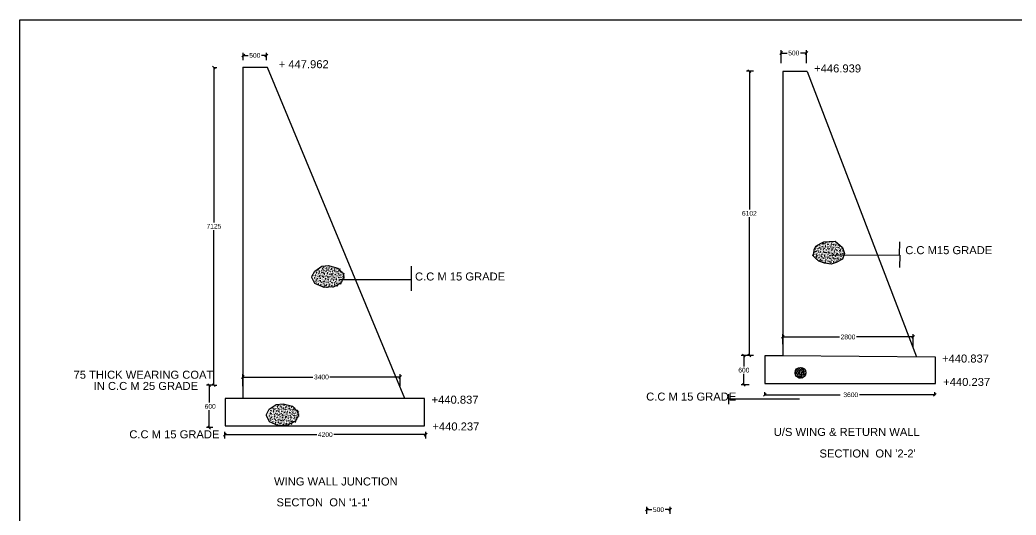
# Model space of a CAD drawing. Header units: inches. Extents: x 109.4 to 208, y 102.2 to 173.1.
# Drawn here: x 109.4 to 174.7, y 140.6 to 173.1 of the extents above; entities that cross this region are included whole.
import ezdxf

# ---------------------------------------------------------------- set-up
doc = ezdxf.new("R2010")
doc.units = ezdxf.units.IN
doc.header["$MEASUREMENT"] = 0
doc.layers.add('DRAWING', color=7, linetype='Continuous')
doc.layers.get('0').off()
doc.styles.get("Standard").update_dxf_attribs({"font": 'arial.ttf'})
doc.dimstyles.get("Standard").update_dxf_attribs({"dimtxt": 0.18, "dimasz": 0.18, "dimexe": 0.18, "dimexo": 0.0625, "dimgap": 0.09, "dimtad": 0, "dimtih": 1, "dimtoh": 1, "dimdec": 4, "dimzin": 0, "dimdsep": 46, "dimtxsty": 'Standard', "dimblk": 'OBLIQUE', "dimblk2": 'OBLIQUE', "dimcen": 0.09, "dimadec": 0, "dimazin": 0, "dimtfac": 1, "dimtdec": 4, "dimtofl": 0, "dimtmove": 0, "dimatfit": 3, "dimfxl": 1, "dimtolj": 1, "dimtzin": 0, "dimarcsym": 0})
pattern_1 = [(50, (0, 0), (0.17931505, -0.01568803), [0.01875, -0.20625]), (355, (0, 0), (-0.03468783, 0.18804803), [0.015, -0.165]), (100.451444, (0.01494, -0.0013), (0.14462721, 0.17236), [0.01593505, -0.17528553]), (46.1842, (0, 0.05), (0.26681033, -0.04137982), [0.028125, -0.309375]), (96.63564, (0.02223, 0.04655), (0.2336655, 0.24352965), [0.0239026, -0.26292844]), (351.18416, (0, 0.05), (0.2336655, 0.24352965), [0.0225, -0.2475]), (21, (0.025, 0.0375), (0.14922676, -0.10065472), [0.01875, -0.20625]), (326, (0.025, 0.0375), (0.06082883, 0.18128751), [0.015, -0.165]), (71.451445, (0.03744, 0.02911), (0.2100556, 0.08063279), [0.01593505, -0.17528553]), (37.5, (0, 0), (0.003039964, 0.083223463), [0, -0.163, 0, -0.1675, 0, -0.165625]), (7.5, (0, 0), (0.065767384, 0.098602928), [0, -0.0955, 0, -0.15925, 0, -0.063125]), (327.5, (-0.05575, 0), (0.13345561, -0.005638718), [0, -0.0625, 0, -0.195, 0, -0.25875]), (317.5, (-0.08075, 0), (0.14579654, 0.025026246), [0, -0.08125, 0, -0.1295, 0, -0.18375])]

# ---------------------------------------------------------------- blocks, each defined once
blk = doc.blocks.new('_Oblique')
at = {"color": 0, "linetype": 'ByBlock', "lineweight": -2}
blk.add_line((-0.5, -0.5), (0.5, 0.5), dxfattribs=at)
blk = doc.blocks.new('*D3')
at = {"layer": 'Defpoints', "color": 0, "transparency": 16777216}
for p in [(125.578, 170.783), (124.067, 170.405), (125.578, 170.405)]:
    blk.add_point(p, dxfattribs=at)
at = {"layer": 'DRAWING', "color": 0, "lineweight": -2, "transparency": 16777216}
for p, q in [((124.067, 170.467), (124.067, 170.963)), ((124.067, 170.783), (124.388, 170.783)), ((125.578, 170.783), (125.257, 170.783)), ((125.578, 170.467), (125.578, 170.963))]:
    blk.add_line(p, q, dxfattribs=at)
at = {"layer": 'DRAWING', "color": 0, "lineweight": -2, "transparency": 16777216, "xscale": 0.18, "yscale": 0.18, "zscale": 0.18, "rotation": 180}
blk.add_blockref('_Oblique', (124.067, 170.783), dxfattribs=at)
at = {"layer": 'DRAWING', "color": 0, "lineweight": -2, "transparency": 16777216, "xscale": 0.18, "yscale": 0.18, "zscale": 0.18}
blk.add_blockref('_Oblique', (125.578, 170.783), dxfattribs=at)
at = {"layer": 'DRAWING', "color": 0, "transparency": 16777216, "insert": (124.822, 170.783), "char_height": 0.3125, "attachment_point": 5}
blk.add_mtext('\\A1;500', dxfattribs=at)
blk = doc.blocks.new('*D4')
at = {"layer": 'Defpoints', "color": 0, "transparency": 16777216}
for p in [(122.119, 169.998), (122.119, 149.153), (122.141, 149.153)]:
    blk.add_point(p, dxfattribs=at)
at = {"layer": 'DRAWING', "color": 0, "lineweight": -2, "transparency": 16777216}
for p, q in [((122.141, 169.998), (122.141, 159.825)), ((122.182, 169.998), (122.321, 169.998)), ((122.141, 149.153), (122.141, 159.326)), ((122.182, 149.153), (122.321, 149.153))]:
    blk.add_line(p, q, dxfattribs=at)
at = {"layer": 'DRAWING', "color": 0, "lineweight": -2, "transparency": 16777216, "xscale": 0.18, "yscale": 0.18, "zscale": 0.18}
for p, rotation in [((122.141, 169.998), 90), ((122.141, 149.153), 270)]:
    blk.add_blockref('_Oblique', p, dxfattribs=dict(at, rotation=rotation))
at = {"layer": 'DRAWING', "color": 0, "transparency": 16777216, "insert": (122.141, 159.576), "char_height": 0.3125, "attachment_point": 5}
blk.add_mtext('\\A1;7125', dxfattribs=at)
blk = doc.blocks.new('*D5')
at = {"layer": 'Defpoints', "color": 0, "transparency": 16777216}
for p in [(122.141, 149.153), (121.836, 146.372), (122.141, 146.372)]:
    blk.add_point(p, dxfattribs=at)
at = {"layer": 'DRAWING', "color": 0, "lineweight": -2, "transparency": 16777216}
for p, q in [((122.079, 149.153), (121.656, 149.153)), ((121.836, 149.153), (121.836, 148.012)), ((121.836, 146.372), (121.836, 147.513)), ((122.079, 146.372), (121.656, 146.372))]:
    blk.add_line(p, q, dxfattribs=at)
at = {"layer": 'DRAWING', "color": 0, "lineweight": -2, "transparency": 16777216, "xscale": 0.18, "yscale": 0.18, "zscale": 0.18}
for p, rotation in [((121.836, 149.153), 90), ((121.836, 146.372), 270)]:
    blk.add_blockref('_Oblique', p, dxfattribs=dict(at, rotation=rotation))
at = {"layer": 'DRAWING', "color": 0, "transparency": 16777216, "insert": (121.836, 147.763), "char_height": 0.3125, "attachment_point": 5}
blk.add_mtext('\\A1; 600', dxfattribs=at)
blk = doc.blocks.new('*D6')
at = {"layer": 'Defpoints', "color": 0, "transparency": 16777216}
for p in [(136.021, 145.913), (122.863, 145.588), (136.021, 145.588)]:
    blk.add_point(p, dxfattribs=at)
at = {"layer": 'DRAWING', "color": 0, "lineweight": -2, "transparency": 16777216}
for p, q in [((122.863, 145.651), (122.863, 146.093)), ((122.863, 145.913), (128.879, 145.913)), ((136.021, 145.913), (130.004, 145.913)), ((136.021, 145.651), (136.021, 146.093))]:
    blk.add_line(p, q, dxfattribs=at)
at = {"layer": 'DRAWING', "color": 0, "lineweight": -2, "transparency": 16777216, "xscale": 0.18, "yscale": 0.18, "zscale": 0.18, "rotation": 180}
blk.add_blockref('_Oblique', (122.863, 145.913), dxfattribs=at)
at = {"layer": 'DRAWING', "color": 0, "lineweight": -2, "transparency": 16777216, "xscale": 0.18, "yscale": 0.18, "zscale": 0.18}
blk.add_blockref('_Oblique', (136.021, 145.913), dxfattribs=at)
at = {"layer": 'DRAWING', "color": 0, "transparency": 16777216, "insert": (129.442, 145.913), "char_height": 0.3125, "attachment_point": 5}
blk.add_mtext('\\A1;4200', dxfattribs=at)
blk = doc.blocks.new('*D7')
at = {"layer": 'Defpoints', "color": 0, "transparency": 16777216}
for p in [(134.341, 149.693), (124.035, 149.039), (134.341, 149.023)]:
    blk.add_point(p, dxfattribs=at)
at = {"layer": 'DRAWING', "color": 0, "lineweight": -2, "transparency": 16777216}
for p, q in [((124.035, 149.101), (124.035, 149.873)), ((124.035, 149.693), (128.632, 149.693)), ((134.341, 149.693), (129.744, 149.693)), ((134.341, 149.085), (134.341, 149.873))]:
    blk.add_line(p, q, dxfattribs=at)
at = {"layer": 'DRAWING', "color": 0, "lineweight": -2, "transparency": 16777216, "xscale": 0.18, "yscale": 0.18, "zscale": 0.18, "rotation": 180}
blk.add_blockref('_Oblique', (124.035, 149.693), dxfattribs=at)
at = {"layer": 'DRAWING', "color": 0, "lineweight": -2, "transparency": 16777216, "xscale": 0.18, "yscale": 0.18, "zscale": 0.18}
blk.add_blockref('_Oblique', (134.341, 149.693), dxfattribs=at)
at = {"layer": 'DRAWING', "color": 0, "transparency": 16777216, "insert": (129.188, 149.693), "char_height": 0.3125, "attachment_point": 5}
blk.add_mtext('\\A1;3400', dxfattribs=at)
blk = doc.blocks.new('*D8')
at = {"layer": 'Defpoints', "color": 0, "transparency": 16777216}
for p in [(160.978, 170.94), (159.326, 170.215), (160.978, 170.215)]:
    blk.add_point(p, dxfattribs=at)
at = {"layer": 'DRAWING', "color": 0, "lineweight": -2, "transparency": 16777216}
for p, q in [((159.326, 170.278), (159.326, 171.12)), ((160.978, 170.278), (160.978, 171.12)), ((159.326, 170.94), (159.717, 170.94)), ((160.978, 170.94), (160.587, 170.94))]:
    blk.add_line(p, q, dxfattribs=at)
at = {"layer": 'DRAWING', "color": 0, "lineweight": -2, "transparency": 16777216, "xscale": 0.18, "yscale": 0.18, "zscale": 0.18, "rotation": 180}
blk.add_blockref('_Oblique', (159.326, 170.94), dxfattribs=at)
at = {"layer": 'DRAWING', "color": 0, "lineweight": -2, "transparency": 16777216, "xscale": 0.18, "yscale": 0.18, "zscale": 0.18}
blk.add_blockref('_Oblique', (160.978, 170.94), dxfattribs=at)
at = {"layer": 'DRAWING', "color": 0, "transparency": 16777216, "insert": (160.152, 170.94), "char_height": 0.3125, "attachment_point": 5}
blk.add_mtext('\\A1;500', dxfattribs=at)
blk = doc.blocks.new('*D9')
at = {"layer": 'Defpoints', "color": 0, "transparency": 16777216}
for p in [(157.577, 169.744), (157.238, 151.104), (157.577, 151.104)]:
    blk.add_point(p, dxfattribs=at)
at = {"layer": 'DRAWING', "color": 0, "lineweight": -2, "transparency": 16777216}
for p, q in [((157.514, 169.744), (157.058, 169.744)), ((157.238, 169.744), (157.238, 160.673)), ((157.238, 151.104), (157.238, 160.174)), ((157.514, 151.104), (157.058, 151.104))]:
    blk.add_line(p, q, dxfattribs=at)
at = {"layer": 'DRAWING', "color": 0, "lineweight": -2, "transparency": 16777216, "xscale": 0.18, "yscale": 0.18, "zscale": 0.18}
for p, rotation in [((157.238, 169.744), 90), ((157.238, 151.104), 270)]:
    blk.add_blockref('_Oblique', p, dxfattribs=dict(at, rotation=rotation))
at = {"layer": 'DRAWING', "color": 0, "transparency": 16777216, "insert": (157.238, 160.424), "char_height": 0.3125, "attachment_point": 5}
blk.add_mtext('\\A1;6102', dxfattribs=at)
blk = doc.blocks.new('*D10')
at = {"layer": 'Defpoints', "color": 0, "transparency": 16777216}
for p in [(157.286, 151.104), (156.878, 149.182), (157.286, 149.182)]:
    blk.add_point(p, dxfattribs=at)
at = {"layer": 'DRAWING', "color": 0, "lineweight": -2, "transparency": 16777216}
for p, q in [((157.224, 151.104), (156.698, 151.104)), ((156.878, 151.104), (156.878, 150.393)), ((156.878, 149.182), (156.878, 149.893)), ((157.224, 149.182), (156.698, 149.182))]:
    blk.add_line(p, q, dxfattribs=at)
at = {"layer": 'DRAWING', "color": 0, "lineweight": -2, "transparency": 16777216, "xscale": 0.18, "yscale": 0.18, "zscale": 0.18}
for p, rotation in [((156.878, 151.104), 90), ((156.878, 149.182), 270)]:
    blk.add_blockref('_Oblique', p, dxfattribs=dict(at, rotation=rotation))
at = {"layer": 'DRAWING', "color": 0, "transparency": 16777216, "insert": (156.878, 150.143), "char_height": 0.3125, "attachment_point": 5}
blk.add_mtext('\\A1;600', dxfattribs=at)
blk = doc.blocks.new('*D11')
at = {"layer": 'Defpoints', "color": 0, "transparency": 16777216}
for p in [(167.974, 152.321), (159.436, 151.778), (167.974, 151.577)]:
    blk.add_point(p, dxfattribs=at)
at = {"layer": 'DRAWING', "color": 0, "lineweight": -2, "transparency": 16777216}
for p, q in [((159.436, 151.841), (159.436, 152.501)), ((159.436, 152.321), (163.146, 152.321)), ((167.974, 152.321), (164.264, 152.321)), ((167.974, 151.64), (167.974, 152.501))]:
    blk.add_line(p, q, dxfattribs=at)
at = {"layer": 'DRAWING', "color": 0, "lineweight": -2, "transparency": 16777216, "xscale": 0.18, "yscale": 0.18, "zscale": 0.18, "rotation": 180}
blk.add_blockref('_Oblique', (159.436, 152.321), dxfattribs=at)
at = {"layer": 'DRAWING', "color": 0, "lineweight": -2, "transparency": 16777216, "xscale": 0.18, "yscale": 0.18, "zscale": 0.18}
blk.add_blockref('_Oblique', (167.974, 152.321), dxfattribs=at)
at = {"layer": 'DRAWING', "color": 0, "transparency": 16777216, "insert": (163.705, 152.321), "char_height": 0.3125, "attachment_point": 5}
blk.add_mtext('\\A1;2800', dxfattribs=at)
blk = doc.blocks.new('*D12')
at = {"layer": 'Defpoints', "color": 0, "transparency": 16777216}
for p in [(158.26, 148.419), (169.394, 148.529), (169.394, 148.419)]:
    blk.add_point(p, dxfattribs=at)
at = {"layer": 'DRAWING', "color": 0, "lineweight": -2, "transparency": 16777216}
for p, q in [((158.26, 148.481), (158.26, 148.709)), ((158.26, 148.529), (163.201, 148.529)), ((169.394, 148.529), (164.453, 148.529)), ((169.394, 148.481), (169.394, 148.709))]:
    blk.add_line(p, q, dxfattribs=at)
at = {"layer": 'DRAWING', "color": 0, "lineweight": -2, "transparency": 16777216, "xscale": 0.18, "yscale": 0.18, "zscale": 0.18, "rotation": 180}
blk.add_blockref('_Oblique', (158.26, 148.529), dxfattribs=at)
at = {"layer": 'DRAWING', "color": 0, "lineweight": -2, "transparency": 16777216, "xscale": 0.18, "yscale": 0.18, "zscale": 0.18}
blk.add_blockref('_Oblique', (169.394, 148.529), dxfattribs=at)
at = {"layer": 'DRAWING', "color": 0, "transparency": 16777216, "insert": (163.827, 148.529), "char_height": 0.3125, "attachment_point": 5}
blk.add_mtext('\\A1; 3600', dxfattribs=at)
blk = doc.blocks.new('*D18')
at = {"layer": 'Defpoints', "color": 0, "transparency": 16777216}
for p in [(150.522, 140.654), (152.04, 140.997), (152.04, 140.654)]:
    blk.add_point(p, dxfattribs=at)
at = {"layer": 'DRAWING', "color": 0, "lineweight": -2, "transparency": 16777216}
for p, q in [((150.522, 140.716), (150.522, 141.177)), ((152.04, 140.716), (152.04, 141.177)), ((150.522, 140.997), (150.846, 140.997)), ((152.04, 140.997), (151.716, 140.997))]:
    blk.add_line(p, q, dxfattribs=at)
at = {"layer": 'DRAWING', "color": 0, "lineweight": -2, "transparency": 16777216, "xscale": 0.18, "yscale": 0.18, "zscale": 0.18, "rotation": 180}
blk.add_blockref('_Oblique', (150.522, 140.997), dxfattribs=at)
at = {"layer": 'DRAWING', "color": 0, "lineweight": -2, "transparency": 16777216, "xscale": 0.18, "yscale": 0.18, "zscale": 0.18}
blk.add_blockref('_Oblique', (152.04, 140.997), dxfattribs=at)
at = {"layer": 'DRAWING', "color": 0, "transparency": 16777216, "insert": (151.281, 140.997), "char_height": 0.3125, "attachment_point": 5}
blk.add_mtext('\\A1;500', dxfattribs=at)

msp = doc.modelspace()

# ---------------------------------------------------------------- hatches: boundary and pattern name
at = {"layer": 'DRAWING'}
h = msp.add_hatch(dxfattribs=at)
h.set_pattern_fill('AR-CONC', color=256, scale=0.025)
h.set_pattern_definition(pattern_1)
h.paths.add_polyline_path([(163.47453, 157.79824), (163.34748, 158.19482), (162.86836, 158.59922), (162.49784, 158.58347), (162.12464, 158.56761), (161.94995, 158.48036), (161.60056, 158.28207), (161.48146, 158.04412), (161.45763, 157.82204), (161.391, 157.6667), (161.58468, 157.48098), (161.7832, 157.29062), (162.1564, 157.15579), (162.60107, 157.10027), (162.92663, 157.20338), (163.34748, 157.42546)])
h = msp.add_hatch(dxfattribs=at)
h.set_pattern_fill('AR-CONC', color=256, scale=0.025)
h.set_pattern_definition(pattern_1)
h.paths.add_polyline_path([(130.75894, 156.23478), (130.68825, 156.48781), (130.36424, 156.82323), (129.75747, 156.98211), (129.30975, 156.94092), (128.85026, 156.62316), (128.6716, 156.28351), (128.66764, 156.21125), (128.86793, 155.80522), (129.46292, 155.54042), (130.09326, 155.59338), (130.55865, 155.83464)])
h = msp.add_hatch(dxfattribs=at)
h.set_pattern_fill('AR-CONC', color=256, scale=0.025)
h.set_pattern_definition([(50, (0, 0), (0.17931505, -0.01568803), [0.01875, -0.20625]), (355, (0, 0), (-0.03468783, 0.18804803), [0.015, -0.165]), (100.4514, (0.01494, -0.0013), (0.14462735, 0.17235989), [0.01593505, -0.17528553]), (46.1842, (0, 0.05), (0.26681026, -0.04137975), [0.028125, -0.309375]), (96.6356, (0.02223, 0.04655), (0.23366568, 0.24352947), [0.02390257, -0.26292825]), (351.1842, (0, 0.05), (0.2336655, 0.24352965), [0.0225, -0.2475]), (21, (0.025, 0.0375), (0.14922676, -0.10065472), [0.01875, -0.20625]), (326, (0.025, 0.0375), (0.06082883, 0.18128751), [0.015, -0.165]), (71.4514, (0.03744, 0.02911), (0.21005566, 0.08063262), [0.01593505, -0.17528553]), (37.5, (0, 0), (0.003039964, 0.083223463), [0, -0.163, 0, -0.1675, 0, -0.165625]), (7.5, (0, 0), (0.065767384, 0.098602928), [0, -0.0955, 0, -0.15925, 0, -0.063125]), (327.5, (-0.05575, 0), (0.13345561, -0.005638718), [0, -0.0625, 0, -0.195, 0, -0.25875]), (317.5, (-0.08075, 0), (0.14579654, 0.025026246), [0, -0.08125, 0, -0.1295, 0, -0.18375])])
h.paths.add_polyline_path([(160.94098, 149.97222, 1), (160.23486, 149.97222, 1)])
h = msp.add_hatch(dxfattribs=at)
h.set_pattern_fill('AR-CONC', color=256, scale=0.025)
h.set_pattern_definition([(50, (-2.97873, -9.05903), (0.17931505, -0.01568803), [0.01875, -0.20625]), (355, (-2.97873, -9.05903), (-0.03468783, 0.18804803), [0.015, -0.165]), (100.45144, (-2.9638, -9.06034), (0.14462721, 0.17236), [0.01593505, -0.17528553]), (46.1842, (-2.97873, -9.00903), (0.26681033, -0.04137982), [0.028125, -0.309375]), (96.63564, (-2.9565, -9.01248), (0.2336655, 0.24352965), [0.0239026, -0.26292844]), (351.18416, (-2.97873, -9.00903), (0.2336655, 0.24352965), [0.0225, -0.2475]), (21, (-2.95373, -9.02153), (0.14922676, -0.10065472), [0.01875, -0.20625]), (326, (-2.95373, -9.02153), (0.06082883, 0.18128751), [0.015, -0.165]), (71.45144, (-2.9413, -9.02992), (0.2100556, 0.08063279), [0.01593505, -0.17528553]), (37.5, (-2.978735, -9.05903), (0.003039964, 0.083223463), [0, -0.163, 0, -0.1675, 0, -0.165625]), (7.5, (-2.978735, -9.05903), (0.065767384, 0.098602928), [0, -0.0955, 0, -0.15925, 0, -0.063125]), (327.5, (-3.034485, -9.05903), (0.13345561, -0.005638718), [0, -0.0625, 0, -0.195, 0, -0.25875]), (317.5, (-3.05948, -9.05903), (0.14579654, 0.025026246), [0, -0.08125, 0, -0.1295, 0, -0.18375])])
h.paths.add_polyline_path([(127.7802, 147.17575), (127.70951, 147.42878), (127.38551, 147.7642), (126.77873, 147.92308), (126.33102, 147.88189), (125.87152, 147.56413), (125.69287, 147.22448), (125.6889, 147.15222), (125.8892, 146.74619), (126.48419, 146.48139), (127.11452, 146.53435), (127.57991, 146.77561)])

# ---------------------------------------------------------------- linework, layer by layer
msp.add_lwpolyline([(109.42304, 173.11226), (207.96479, 173.11226), (207.96479, 102.23674), (109.42304, 102.23674)], close=True, dxfattribs=at)
for points in [[(124.03537, 170.00257), (124.03537, 148.28792), (122.87291, 148.28792), (122.87291, 146.4894), (135.94093, 146.4894), (135.94093, 148.27515), (124.03537, 148.28792)], [(134.64969, 148.27653), (125.65419, 169.99688), (124.03537, 169.99688)], [(161.02218, 169.7381), (159.43572, 169.7381), (159.43572, 151.08801), (158.26241, 151.08801), (158.26241, 149.26613), (169.44122, 149.26613), (169.44122, 151.00483), (159.43572, 151.08801)], [(161.02218, 169.7381), (168.18895, 151.01524)], [(161.45763, 157.82204), (161.48146, 158.04412), (161.60056, 158.28207), (161.94995, 158.48036), (162.12464, 158.56761), (162.49784, 158.58347), (162.86836, 158.59922), (163.34748, 158.19482), (163.47453, 157.79824), (163.34748, 157.42546), (162.92663, 157.20338), (162.60107, 157.10027), (162.1564, 157.15579), (161.7832, 157.29062), (161.58468, 157.48098), (161.391, 157.6667), (161.45763, 157.82204)], [(162.60174, 157.7017), (167.08941, 157.69087), (167.09753, 158.56598)], [(167.09542, 157.69086), (167.08747, 156.88497)], [(128.56479, 156.29065), (128.74741, 156.63783), (129.20691, 156.95559), (129.65462, 156.99678), (130.26139, 156.8379), (130.5854, 156.50249), (130.65609, 156.24946), (130.4558, 155.84932), (129.99041, 155.60806), (129.36007, 155.5551), (128.76508, 155.8199), (128.56479, 156.22592), (128.56904, 156.3035)], [(135.06306, 156.96531), (135.06306, 155.3343)], [(135.06306, 156.07013), (130.42452, 156.07046)], [(155.87409, 148.57094), (155.87409, 147.9102)], [(155.87409, 148.27172), (160.52822, 148.27172)], [(125.58605, 147.23162), (125.76867, 147.5788), (126.22817, 147.89656), (126.67589, 147.93775), (127.28266, 147.77887), (127.60666, 147.44346), (127.67735, 147.19043), (127.47706, 146.79029), (127.01167, 146.54903), (126.38134, 146.49607), (125.78635, 146.76087), (125.58605, 147.16689), (125.59031, 147.24447)]]:
    msp.add_lwpolyline(points, dxfattribs=at)
msp.add_circle((160.58792, 149.97222), 0.35306, dxfattribs=at)

# ---------------------------------------------------------------- texts
for s, height, p in [('+ 447.962', 0.524695, (126.38461, 169.9456)), ('+446.939', 0.524695, (161.48487, 169.66878)), ('C.C M15 GRADE', 0.5246951, (167.45698, 157.74978)), ('C.C M 15 GRADE', 0.5246951, (135.32227, 156.02281)), ('+440.837', 0.524695, (169.86923, 150.6428)), ('75 THICK WEARING COAT', 0.5246951, (112.93792, 149.58101)), ('+440.237', 0.524695, (169.94389, 149.10739)), ('IN C.C M 25 GRADE', 0.5246951, (114.2581, 148.84523)), ('+440.837', 0.524695, (136.40784, 147.94479)), ('C.C M 15 GRADE', 0.5246951, (150.47442, 148.14681)), ('+440.237', 0.524695, (136.46068, 146.18861)), ('U/S WING & RETURN WALL', 0.5246951, (158.83799, 145.8285)), ('C.C M 15 GRADE', 0.5246951, (116.5938, 145.67375)), ("SECTION  ON '2-2'", 0.5246951, (161.83462, 144.415)), ('WING WALL JUNCTION', 0.5246951, (126.08177, 142.57877)), ("SECTON  ON '1-1'", 0.5246951, (126.24066, 141.21318))]:
    msp.add_text(s, height=height, dxfattribs=at).set_placement(p)

# ---------------------------------------------------------------- dimensions: what is measured, and where the dimension line sits
for base, p1, p2, text, picture, middle in [((160.97813, 170.94036), (159.32585, 170.21543), (160.97813, 170.21543), '500', '*D8', (160.15199, 170.94036)), ((125.57811, 170.78261), (124.06653, 170.40496), (125.57811, 170.40496), '500', '*D3', (124.82232, 170.78261)), ((167.97391, 152.32141), (159.43572, 151.77849), (167.97391, 151.57704), '2800', '*D11', (163.70481, 152.32141)), ((134.34056, 149.69338), (124.03537, 149.03887), (134.34056, 149.02294), '3400', '*D7', (129.18797, 149.69338)), ((169.39424, 148.52942), (158.25973, 148.41867), (169.39424, 148.41867), ' 3600', '*D12', (163.82699, 148.52942)), ((136.02057, 145.91299), (122.86293, 145.58832), (136.02057, 145.58832), '4200', '*D6', (129.44175, 145.91299)), ((152.03964, 140.99733), (150.52209, 140.65395), (152.03964, 140.65395), '500', '*D18', (151.28087, 140.99733))]:
    dim = msp.add_linear_dim(base=base, p1=p1, p2=p2, text=text, dimstyle='Standard', override={"dimtxt": 0.3125}, dxfattribs=at)
    dim.commit()
    dim.dimension.update_dxf_attribs({"geometry": picture, "text_midpoint": middle})
for base, p1, p2, text, picture, middle in [((122.14124, 149.1527), (122.11923, 169.99841), (122.11923, 149.1527), '7125', '*D4', (122.14124, 159.57556)), ((157.23813, 151.10365), (157.57653, 169.74385), (157.57653, 151.10365), '6102', '*D9', (157.23813, 160.42375)), ((156.87819, 149.18226), (157.28608, 151.10365), (157.28608, 149.18226), '600', '*D10', (156.87819, 150.14296)), ((121.83635, 146.37237), (122.14124, 149.1527), (122.14124, 146.37237), ' 600', '*D5', (121.83635, 147.76254))]:
    dim = msp.add_linear_dim(base=base, p1=p1, p2=p2, angle=90, text=text, dimstyle='Standard', override={"dimtxt": 0.3125}, dxfattribs=at)
    dim.commit()
    dim.dimension.update_dxf_attribs({"geometry": picture, "text_midpoint": middle})

doc.saveas('drawing.dxf')
